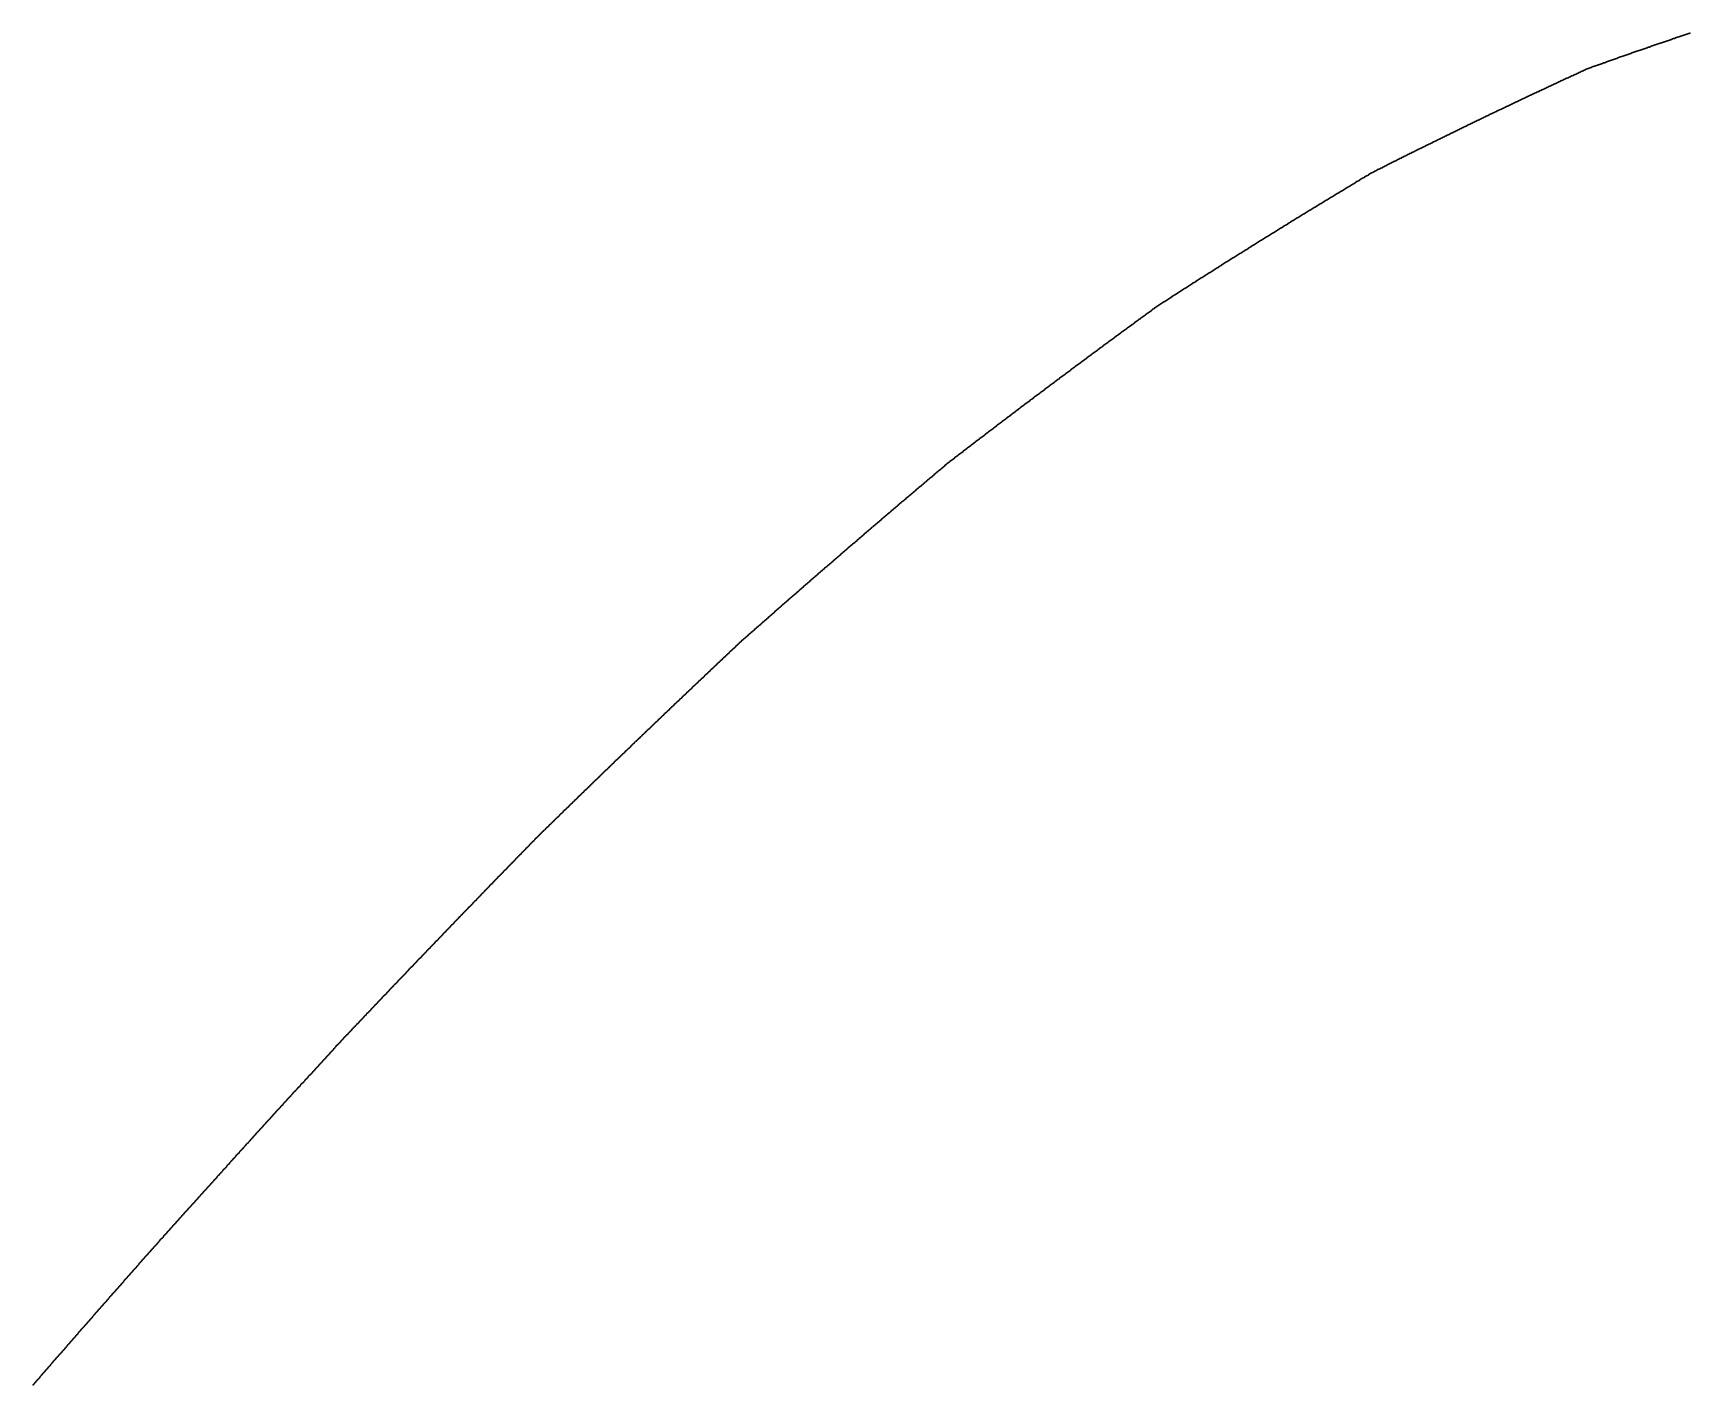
# Model space of a CAD drawing. Header units: metres. Extents: x 0 to 360, y 49 to 117.
# Drawn here: x 315.01 to 332.88, y 101.68 to 116.27 of the extents above; entities that cross this region are included whole.
import ezdxf

# ---------------------------------------------------------------- set-up
doc = ezdxf.new("R2010")
doc.units = ezdxf.units.M

msp = doc.modelspace()

# ---------------------------------------------------------------- linework, layer by layer
for p in [(332.674, 116.194), (332.685, 116.198), (332.696, 116.202), (332.707, 116.206), (332.718, 116.209), (332.729, 116.213), (332.74, 116.217), (332.751, 116.221), (332.762, 116.224), (332.773, 116.228), (332.784, 116.232), (332.795, 116.235), (332.806, 116.239), (332.817, 116.243), (332.828, 116.247), (332.839, 116.25), (332.85, 116.254), (332.861, 116.258), (332.872, 116.261), (332.883, 116.265), (332.158, 116.016), (332.169, 116.02), (332.18, 116.024), (332.191, 116.028), (332.202, 116.032), (332.213, 116.035), (332.224, 116.039), (332.235, 116.043), (332.246, 116.047), (332.257, 116.051), (332.268, 116.055), (332.279, 116.058), (332.29, 116.062), (332.301, 116.066), (332.312, 116.07), (332.323, 116.074), (332.334, 116.077), (332.345, 116.081), (332.356, 116.085), (332.367, 116.089), (332.378, 116.093), (332.388, 116.096), (332.399, 116.1), (332.41, 116.104), (332.421, 116.108), (332.432, 116.112), (332.443, 116.115), (332.454, 116.119), (332.465, 116.123), (332.476, 116.127), (332.487, 116.131), (332.498, 116.134), (332.509, 116.138), (332.52, 116.142), (332.531, 116.146), (332.542, 116.149), (332.553, 116.153), (332.564, 116.157), (332.575, 116.161), (332.586, 116.164), (332.597, 116.168), (332.608, 116.172), (332.619, 116.176), (332.63, 116.18), (332.641, 116.183), (332.652, 116.187), (332.663, 116.191), (331.688, 115.84), (331.699, 115.845), (331.71, 115.85), (331.721, 115.855), (331.732, 115.86), (331.743, 115.865), (331.753, 115.87), (331.764, 115.875), (331.775, 115.88), (331.786, 115.884), (331.797, 115.888), (331.808, 115.892), (331.819, 115.896), (331.83, 115.9), (331.841, 115.904), (331.852, 115.907), (331.863, 115.911), (331.874, 115.915), (331.885, 115.919), (331.896, 115.923), (331.907, 115.927), (331.917, 115.931), (331.928, 115.935), (331.939, 115.939), (331.95, 115.943), (331.961, 115.946), (331.972, 115.95), (331.983, 115.954), (331.994, 115.958), (332.005, 115.962), (332.016, 115.966), (332.027, 115.97), (332.038, 115.974), (332.049, 115.978), (332.06, 115.981), (332.071, 115.985), (332.082, 115.989), (332.093, 115.993), (332.104, 115.997), (332.114, 116.001), (332.125, 116.005), (332.136, 116.008), (332.147, 116.012), (331.295, 115.657), (331.306, 115.662), (331.317, 115.667), (331.328, 115.673), (331.339, 115.678), (331.35, 115.683), (331.361, 115.688), (331.371, 115.693), (331.382, 115.698), (331.393, 115.703), (331.404, 115.708), (331.415, 115.713), (331.426, 115.718), (331.437, 115.723), (331.448, 115.728), (331.459, 115.734), (331.47, 115.739), (331.48, 115.744), (331.491, 115.749), (331.502, 115.754), (331.513, 115.759), (331.524, 115.764), (331.535, 115.769), (331.546, 115.774), (331.557, 115.779), (331.568, 115.784), (331.579, 115.789), (331.59, 115.794), (331.601, 115.799), (331.611, 115.804), (331.622, 115.809), (331.633, 115.814), (331.644, 115.819), (331.655, 115.824), (331.666, 115.829), (331.677, 115.834), (330.925, 115.482), (330.936, 115.488), (330.947, 115.493), (330.958, 115.498), (330.968, 115.503), (330.979, 115.508), (330.99, 115.513), (331.001, 115.519), (331.012, 115.524), (331.023, 115.529), (331.034, 115.534), (331.045, 115.539), (331.056, 115.544), (331.066, 115.55), (331.077, 115.555), (331.088, 115.56), (331.099, 115.565), (331.11, 115.57), (331.121, 115.575), (331.132, 115.58), (331.143, 115.586), (331.153, 115.591), (331.164, 115.596), (331.175, 115.601), (331.186, 115.606), (331.197, 115.611), (331.208, 115.616), (331.219, 115.621), (331.23, 115.627), (331.241, 115.632), (331.252, 115.637), (331.262, 115.642), (331.273, 115.647), (331.284, 115.652), (330.545, 115.3), (330.556, 115.305), (330.566, 115.31), (330.577, 115.316), (330.588, 115.321), (330.599, 115.326), (330.61, 115.331), (330.621, 115.337), (330.632, 115.342), (330.642, 115.347), (330.653, 115.352), (330.664, 115.358), (330.675, 115.363), (330.686, 115.368), (330.697, 115.373), (330.708, 115.378), (330.718, 115.384), (330.729, 115.389), (330.74, 115.394), (330.751, 115.399), (330.762, 115.405), (330.773, 115.41), (330.784, 115.415), (330.795, 115.42), (330.805, 115.425), (330.816, 115.431), (330.827, 115.436), (330.838, 115.441), (330.849, 115.446), (330.86, 115.451), (330.871, 115.457), (330.881, 115.462), (330.892, 115.467), (330.903, 115.472), (330.914, 115.477), (330.176, 115.12), (330.187, 115.125), (330.198, 115.131), (330.209, 115.136), (330.22, 115.141), (330.23, 115.147), (330.241, 115.152), (330.252, 115.157), (330.263, 115.163), (330.274, 115.168), (330.285, 115.173), (330.295, 115.179), (330.306, 115.184), (330.317, 115.189), (330.328, 115.194), (330.339, 115.2), (330.35, 115.205), (330.36, 115.21), (330.371, 115.216), (330.382, 115.221), (330.393, 115.226), (330.404, 115.232), (330.415, 115.237), (330.425, 115.242), (330.436, 115.247), (330.447, 115.253), (330.458, 115.258), (330.469, 115.263), (330.48, 115.268), (330.491, 115.274), (330.501, 115.279), (330.512, 115.284), (330.523, 115.289), (330.534, 115.295), (329.82, 114.943), (329.83, 114.949), (329.841, 114.954), (329.852, 114.96), (329.863, 114.965), (329.874, 114.97), (329.884, 114.976), (329.895, 114.981), (329.906, 114.986), (329.917, 114.992), (329.928, 114.997), (329.938, 115.003), (329.949, 115.008), (329.96, 115.013), (329.971, 115.019), (329.982, 115.024), (329.992, 115.029), (330.003, 115.035), (330.014, 115.04), (330.025, 115.045), (330.036, 115.051), (330.046, 115.056), (330.057, 115.061), (330.068, 115.067), (330.079, 115.072), (330.09, 115.078), (330.101, 115.083), (330.111, 115.088), (330.122, 115.094), (330.133, 115.099), (330.144, 115.104), (330.155, 115.11), (330.165, 115.115), (329.464, 114.764), (329.474, 114.77), (329.485, 114.775), (329.496, 114.781), (329.507, 114.786), (329.517, 114.792), (329.528, 114.797), (329.539, 114.802), (329.55, 114.808), (329.561, 114.813), (329.571, 114.819), (329.582, 114.824), (329.593, 114.83), (329.604, 114.835), (329.614, 114.841), (329.625, 114.846), (329.636, 114.851), (329.647, 114.857), (329.658, 114.862), (329.668, 114.868), (329.679, 114.873), (329.69, 114.879), (329.701, 114.884), (329.712, 114.889), (329.722, 114.895), (329.733, 114.9), (329.744, 114.906), (329.755, 114.911), (329.766, 114.916), (329.776, 114.922), (329.787, 114.927), (329.798, 114.933), (329.809, 114.938), (329.162, 114.585), (329.173, 114.591), (329.184, 114.598), (329.194, 114.604), (329.205, 114.611), (329.216, 114.617), (329.227, 114.624), (329.237, 114.63), (329.248, 114.637), (329.259, 114.643), (329.27, 114.65), (329.28, 114.656), (329.291, 114.663), (329.302, 114.669), (329.313, 114.676), (329.323, 114.682), (329.334, 114.689), (329.345, 114.695), (329.356, 114.702), (329.367, 114.708), (329.377, 114.714), (329.388, 114.721), (329.399, 114.727), (329.41, 114.734), (329.42, 114.74), (329.431, 114.747), (329.442, 114.753), (329.453, 114.759), (328.872, 114.409), (328.883, 114.415), (328.893, 114.422), (328.904, 114.428), (328.915, 114.435), (328.926, 114.441), (328.936, 114.448), (328.947, 114.455), (328.958, 114.461), (328.969, 114.468), (328.979, 114.474), (328.99, 114.481), (329.001, 114.487), (329.012, 114.494), (329.022, 114.5), (329.033, 114.507), (329.044, 114.513), (329.055, 114.52), (329.065, 114.526), (329.076, 114.533), (329.087, 114.539), (329.098, 114.546), (329.108, 114.552), (329.119, 114.559), (329.13, 114.565), (329.141, 114.572), (329.151, 114.578), (328.582, 114.231), (328.593, 114.238), (328.604, 114.244), (328.615, 114.251), (328.625, 114.258), (328.636, 114.264), (328.647, 114.271), (328.657, 114.277), (328.668, 114.284), (328.679, 114.291), (328.69, 114.297), (328.7, 114.304), (328.711, 114.31), (328.722, 114.317), (328.732, 114.323), (328.743, 114.33), (328.754, 114.337), (328.765, 114.343), (328.775, 114.35), (328.786, 114.356), (328.797, 114.363), (328.808, 114.369), (328.818, 114.376), (328.829, 114.383), (328.84, 114.389), (328.851, 114.396), (328.861, 114.402), (328.293, 114.052), (328.304, 114.059), (328.315, 114.066), (328.325, 114.072), (328.336, 114.079), (328.347, 114.086), (328.358, 114.092), (328.368, 114.099), (328.379, 114.106), (328.39, 114.112), (328.4, 114.119), (328.411, 114.125), (328.422, 114.132), (328.432, 114.139), (328.443, 114.145), (328.454, 114.152), (328.465, 114.159), (328.475, 114.165), (328.486, 114.172), (328.497, 114.178), (328.507, 114.185), (328.518, 114.192), (328.529, 114.198), (328.54, 114.205), (328.55, 114.211), (328.561, 114.218), (328.572, 114.225), (328.005, 113.872), (328.016, 113.879), (328.026, 113.886), (328.037, 113.892), (328.048, 113.899), (328.058, 113.906), (328.069, 113.912), (328.08, 113.919), (328.09, 113.926), (328.101, 113.932), (328.112, 113.939), (328.122, 113.946), (328.133, 113.952), (328.144, 113.959), (328.154, 113.966), (328.165, 113.972), (328.176, 113.979), (328.187, 113.986), (328.197, 113.992), (328.208, 113.999), (328.219, 114.006), (328.229, 114.012), (328.24, 114.019), (328.251, 114.026), (328.261, 114.032), (328.272, 114.039), (328.283, 114.046), (327.717, 113.691), (327.728, 113.697), (327.738, 113.704), (327.749, 113.711), (327.76, 113.718), (327.77, 113.724), (327.781, 113.731), (327.792, 113.738), (327.802, 113.744), (327.813, 113.751), (327.824, 113.758), (327.834, 113.765), (327.845, 113.771), (327.856, 113.778), (327.866, 113.785), (327.877, 113.792), (327.888, 113.798), (327.898, 113.805), (327.909, 113.812), (327.92, 113.818), (327.93, 113.825), (327.941, 113.832), (327.952, 113.839), (327.962, 113.845), (327.973, 113.852), (327.984, 113.859), (327.994, 113.865), (327.44, 113.514), (327.451, 113.521), (327.462, 113.528), (327.472, 113.535), (327.483, 113.542), (327.494, 113.548), (327.504, 113.555), (327.515, 113.562), (327.525, 113.569), (327.536, 113.576), (327.547, 113.582), (327.557, 113.589), (327.568, 113.596), (327.579, 113.603), (327.589, 113.609), (327.6, 113.616), (327.611, 113.623), (327.621, 113.63), (327.632, 113.637), (327.643, 113.643), (327.653, 113.65), (327.664, 113.657), (327.674, 113.664), (327.685, 113.67), (327.696, 113.677), (327.706, 113.684), (327.164, 113.337), (327.175, 113.344), (327.185, 113.351), (327.196, 113.358), (327.207, 113.365), (327.217, 113.371), (327.228, 113.378), (327.239, 113.385), (327.249, 113.392), (327.26, 113.399), (327.27, 113.406), (327.281, 113.412), (327.292, 113.419), (327.302, 113.426), (327.313, 113.433), (327.324, 113.44), (327.334, 113.446), (327.345, 113.453), (327.355, 113.46), (327.366, 113.467), (327.377, 113.474), (327.387, 113.48), (327.398, 113.487), (327.409, 113.494), (327.419, 113.501), (327.43, 113.508), (326.92, 113.161), (326.931, 113.169), (326.942, 113.177), (326.952, 113.184), (326.963, 113.192), (326.973, 113.2), (326.984, 113.208), (326.995, 113.215), (327.005, 113.223), (327.016, 113.231), (327.026, 113.239), (327.037, 113.246), (327.048, 113.254), (327.058, 113.262), (327.069, 113.269), (327.079, 113.277), (327.09, 113.285), (327.101, 113.293), (327.111, 113.3), (327.122, 113.308), (327.132, 113.317), (327.143, 113.324), (327.154, 113.33), (326.666, 112.975), (326.677, 112.983), (326.688, 112.99), (326.698, 112.998), (326.709, 113.006), (326.719, 113.014), (326.73, 113.021), (326.74, 113.029), (326.751, 113.037), (326.762, 113.045), (326.772, 113.053), (326.783, 113.06), (326.793, 113.068), (326.804, 113.076), (326.815, 113.084), (326.825, 113.091), (326.836, 113.099), (326.846, 113.107), (326.857, 113.115), (326.867, 113.122), (326.878, 113.13), (326.889, 113.138), (326.899, 113.146), (326.91, 113.153), (326.434, 112.803), (326.445, 112.811), (326.455, 112.819), (326.466, 112.827), (326.476, 112.834), (326.487, 112.842), (326.497, 112.85), (326.508, 112.858), (326.518, 112.866), (326.529, 112.873), (326.54, 112.881), (326.55, 112.889), (326.561, 112.897), (326.571, 112.905), (326.582, 112.912), (326.592, 112.92), (326.603, 112.928), (326.614, 112.936), (326.624, 112.944), (326.635, 112.951), (326.645, 112.959), (326.656, 112.967), (326.191, 112.623), (326.202, 112.631), (326.212, 112.638), (326.223, 112.646), (326.234, 112.654), (326.244, 112.662), (326.255, 112.67), (326.265, 112.678), (326.276, 112.686), (326.286, 112.693), (326.297, 112.701), (326.307, 112.709), (326.318, 112.717), (326.328, 112.725), (326.339, 112.733), (326.35, 112.74), (326.36, 112.748), (326.371, 112.756), (326.381, 112.764), (326.392, 112.772), (326.402, 112.78), (326.413, 112.787), (326.423, 112.795), (325.949, 112.442), (325.96, 112.449), (325.97, 112.457), (325.981, 112.465), (325.991, 112.473), (326.002, 112.481), (326.012, 112.489), (326.023, 112.497), (326.033, 112.505), (326.044, 112.513), (326.054, 112.52), (326.065, 112.528), (326.076, 112.536), (326.086, 112.544), (326.097, 112.552), (326.107, 112.56), (326.118, 112.568), (326.128, 112.576), (326.139, 112.583), (326.149, 112.591), (326.16, 112.599), (326.17, 112.607), (326.181, 112.615), (325.718, 112.268), (325.728, 112.275), (325.739, 112.283), (325.749, 112.291), (325.76, 112.299), (325.77, 112.307), (325.781, 112.315), (325.792, 112.323), (325.802, 112.331), (325.813, 112.339), (325.823, 112.347), (325.834, 112.355), (325.844, 112.363), (325.855, 112.37), (325.865, 112.378), (325.876, 112.386), (325.886, 112.394), (325.897, 112.402), (325.907, 112.41), (325.918, 112.418), (325.928, 112.426), (325.939, 112.434), (325.477, 112.085), (325.487, 112.093), (325.498, 112.101), (325.508, 112.109), (325.519, 112.117), (325.529, 112.125), (325.54, 112.133), (325.55, 112.14), (325.561, 112.148), (325.571, 112.156), (325.582, 112.164), (325.592, 112.172), (325.603, 112.18), (325.613, 112.188), (325.623, 112.196), (325.634, 112.204), (325.644, 112.212), (325.655, 112.22), (325.665, 112.228), (325.676, 112.236), (325.686, 112.244), (325.697, 112.252), (325.707, 112.26), (325.246, 111.909), (325.257, 111.917), (325.267, 111.925), (325.278, 111.933), (325.288, 111.941), (325.299, 111.949), (325.309, 111.957), (325.319, 111.965), (325.33, 111.973), (325.34, 111.981), (325.351, 111.989), (325.361, 111.997), (325.372, 112.005), (325.382, 112.013), (325.393, 112.021), (325.403, 112.029), (325.414, 112.037), (325.424, 112.045), (325.435, 112.053), (325.445, 112.061), (325.456, 112.069), (325.466, 112.077), (325.006, 111.725), (325.016, 111.733), (325.027, 111.741), (325.037, 111.749), (325.047, 111.757), (325.058, 111.765), (325.068, 111.773), (325.079, 111.781), (325.089, 111.789), (325.1, 111.797), (325.11, 111.805), (325.121, 111.813), (325.131, 111.821), (325.142, 111.829), (325.152, 111.837), (325.162, 111.845), (325.173, 111.853), (325.183, 111.861), (325.194, 111.869), (325.204, 111.877), (325.215, 111.885), (325.225, 111.893), (325.236, 111.901), (324.786, 111.55), (324.797, 111.558), (324.807, 111.567), (324.818, 111.576), (324.828, 111.585), (324.839, 111.593), (324.849, 111.603), (324.86, 111.612), (324.87, 111.62), (324.88, 111.628), (324.891, 111.636), (324.901, 111.645), (324.912, 111.653), (324.922, 111.661), (324.933, 111.669), (324.943, 111.677), (324.953, 111.685), (324.964, 111.693), (324.974, 111.701), (324.985, 111.709), (324.995, 111.717), (324.578, 111.373), (324.588, 111.382), (324.599, 111.391), (324.609, 111.4), (324.62, 111.409), (324.63, 111.417), (324.641, 111.426), (324.651, 111.435), (324.661, 111.444), (324.672, 111.453), (324.682, 111.462), (324.693, 111.47), (324.703, 111.479), (324.714, 111.488), (324.724, 111.497), (324.734, 111.506), (324.745, 111.514), (324.755, 111.523), (324.766, 111.532), (324.776, 111.541), (324.36, 111.188), (324.37, 111.197), (324.38, 111.206), (324.391, 111.214), (324.401, 111.223), (324.412, 111.232), (324.422, 111.241), (324.432, 111.25), (324.443, 111.259), (324.453, 111.267), (324.464, 111.276), (324.474, 111.285), (324.484, 111.294), (324.495, 111.303), (324.505, 111.312), (324.516, 111.32), (324.526, 111.329), (324.536, 111.338), (324.547, 111.347), (324.557, 111.356), (324.568, 111.365), (324.152, 111.011), (324.162, 111.019), (324.173, 111.028), (324.183, 111.037), (324.193, 111.046), (324.204, 111.055), (324.214, 111.064), (324.224, 111.073), (324.235, 111.082), (324.245, 111.09), (324.256, 111.099), (324.266, 111.108), (324.276, 111.117), (324.287, 111.126), (324.297, 111.135), (324.308, 111.144), (324.318, 111.152), (324.328, 111.161), (324.339, 111.17), (324.349, 111.179), (323.944, 110.833), (323.955, 110.842), (323.965, 110.851), (323.975, 110.86), (323.986, 110.868), (323.996, 110.877), (324.007, 110.886), (324.017, 110.895), (324.027, 110.904), (324.038, 110.913), (324.048, 110.922), (324.058, 110.931), (324.069, 110.94), (324.079, 110.948), (324.09, 110.957), (324.1, 110.966), (324.11, 110.975), (324.121, 110.984), (324.131, 110.993), (324.141, 111.002), (323.737, 110.655), (323.748, 110.663), (323.758, 110.672), (323.768, 110.681), (323.779, 110.69), (323.789, 110.699), (323.799, 110.708), (323.81, 110.717), (323.82, 110.726), (323.83, 110.735), (323.841, 110.744), (323.851, 110.753), (323.861, 110.762), (323.872, 110.77), (323.882, 110.779), (323.893, 110.788), (323.903, 110.797), (323.913, 110.806), (323.924, 110.815), (323.934, 110.824), (323.53, 110.476), (323.541, 110.485), (323.551, 110.494), (323.561, 110.503), (323.572, 110.511), (323.582, 110.52), (323.592, 110.529), (323.603, 110.538), (323.613, 110.547), (323.623, 110.556), (323.634, 110.565), (323.644, 110.574), (323.655, 110.583), (323.665, 110.592), (323.675, 110.601), (323.686, 110.61), (323.696, 110.619), (323.706, 110.628), (323.717, 110.637), (323.727, 110.646), (323.324, 110.296), (323.334, 110.305), (323.345, 110.314), (323.355, 110.323), (323.365, 110.332), (323.376, 110.341), (323.386, 110.35), (323.396, 110.359), (323.407, 110.368), (323.417, 110.377), (323.427, 110.386), (323.438, 110.395), (323.448, 110.404), (323.458, 110.413), (323.469, 110.422), (323.479, 110.431), (323.489, 110.44), (323.499, 110.449), (323.51, 110.458), (323.52, 110.467), (323.118, 110.117), (323.128, 110.126), (323.139, 110.135), (323.149, 110.144), (323.159, 110.153), (323.169, 110.162), (323.18, 110.171), (323.19, 110.18), (323.2, 110.189), (323.211, 110.198), (323.221, 110.207), (323.231, 110.216), (323.242, 110.225), (323.252, 110.234), (323.262, 110.242), (323.272, 110.251), (323.283, 110.26), (323.293, 110.269), (323.303, 110.278), (323.314, 110.287), (322.912, 109.936), (322.922, 109.945), (322.933, 109.954), (322.943, 109.963), (322.953, 109.972), (322.964, 109.981), (322.974, 109.99), (322.984, 109.999), (322.994, 110.008), (323.005, 110.017), (323.015, 110.027), (323.025, 110.036), (323.036, 110.045), (323.046, 110.054), (323.056, 110.063), (323.066, 110.072), (323.077, 110.081), (323.087, 110.09), (323.097, 110.099), (323.108, 110.108), (322.717, 109.765), (322.727, 109.774), (322.738, 109.783), (322.748, 109.792), (322.758, 109.801), (322.768, 109.81), (322.779, 109.819), (322.789, 109.828), (322.799, 109.837), (322.809, 109.846), (322.82, 109.855), (322.83, 109.864), (322.84, 109.873), (322.85, 109.882), (322.861, 109.891), (322.871, 109.9), (322.881, 109.909), (322.892, 109.918), (322.902, 109.927), (322.522, 109.585), (322.532, 109.595), (322.543, 109.604), (322.553, 109.614), (322.563, 109.624), (322.573, 109.633), (322.584, 109.643), (322.594, 109.653), (322.604, 109.662), (322.614, 109.673), (322.625, 109.683), (322.635, 109.692), (322.645, 109.701), (322.655, 109.71), (322.666, 109.719), (322.676, 109.728), (322.686, 109.737), (322.696, 109.747), (322.707, 109.756), (322.328, 109.401), (322.338, 109.411), (322.348, 109.421), (322.358, 109.43), (322.368, 109.44), (322.379, 109.45), (322.389, 109.459), (322.399, 109.469), (322.409, 109.479), (322.42, 109.488), (322.43, 109.498), (322.44, 109.508), (322.45, 109.517), (322.461, 109.527), (322.471, 109.537), (322.481, 109.546), (322.491, 109.556), (322.502, 109.566), (322.512, 109.575), (322.143, 109.227), (322.154, 109.237), (322.164, 109.246), (322.174, 109.256), (322.184, 109.266), (322.195, 109.276), (322.205, 109.285), (322.215, 109.295), (322.225, 109.305), (322.235, 109.314), (322.246, 109.324), (322.256, 109.334), (322.266, 109.343), (322.276, 109.353), (322.287, 109.363), (322.297, 109.372), (322.307, 109.382), (322.317, 109.392), (321.949, 109.043), (321.96, 109.052), (321.97, 109.062), (321.98, 109.072), (321.99, 109.081), (322.001, 109.091), (322.011, 109.101), (322.021, 109.111), (322.031, 109.12), (322.041, 109.13), (322.052, 109.14), (322.062, 109.149), (322.072, 109.159), (322.082, 109.169), (322.092, 109.179), (322.103, 109.188), (322.113, 109.198), (322.123, 109.208), (322.133, 109.217), (321.766, 108.868), (321.776, 108.877), (321.786, 108.887), (321.797, 108.897), (321.807, 108.906), (321.817, 108.916), (321.827, 108.926), (321.837, 108.936), (321.848, 108.945), (321.858, 108.955), (321.868, 108.965), (321.878, 108.975), (321.888, 108.984), (321.898, 108.994), (321.909, 109.004), (321.919, 109.013), (321.929, 109.023), (321.939, 109.033), (321.583, 108.692), (321.593, 108.702), (321.603, 108.712), (321.613, 108.721), (321.623, 108.731), (321.634, 108.741), (321.644, 108.751), (321.654, 108.76), (321.664, 108.77), (321.674, 108.78), (321.685, 108.79), (321.695, 108.799), (321.705, 108.809), (321.715, 108.819), (321.725, 108.829), (321.735, 108.838), (321.746, 108.848), (321.756, 108.858), (321.39, 108.507), (321.4, 108.516), (321.41, 108.526), (321.42, 108.536), (321.43, 108.546), (321.44, 108.555), (321.451, 108.565), (321.461, 108.575), (321.471, 108.585), (321.481, 108.595), (321.491, 108.604), (321.501, 108.614), (321.512, 108.624), (321.522, 108.634), (321.532, 108.643), (321.542, 108.653), (321.552, 108.663), (321.562, 108.673), (321.573, 108.682), (321.207, 108.331), (321.217, 108.34), (321.227, 108.35), (321.237, 108.36), (321.248, 108.37), (321.258, 108.379), (321.268, 108.389), (321.278, 108.399), (321.288, 108.409), (321.298, 108.419), (321.308, 108.428), (321.319, 108.438), (321.329, 108.448), (321.339, 108.458), (321.349, 108.467), (321.359, 108.477), (321.369, 108.487), (321.38, 108.497), (321.025, 108.154), (321.035, 108.164), (321.045, 108.174), (321.055, 108.184), (321.065, 108.193), (321.075, 108.203), (321.085, 108.213), (321.096, 108.223), (321.106, 108.233), (321.116, 108.242), (321.126, 108.252), (321.136, 108.262), (321.146, 108.272), (321.156, 108.282), (321.166, 108.291), (321.177, 108.301), (321.187, 108.311), (321.197, 108.321), (320.843, 107.977), (320.853, 107.987), (320.863, 107.997), (320.873, 108.007), (320.883, 108.017), (320.893, 108.027), (320.903, 108.036), (320.913, 108.046), (320.923, 108.056), (320.934, 108.066), (320.944, 108.076), (320.954, 108.085), (320.964, 108.095), (320.974, 108.105), (320.984, 108.115), (320.994, 108.125), (321.004, 108.134), (321.014, 108.144), (320.661, 107.8), (320.671, 107.81), (320.681, 107.82), (320.691, 107.83), (320.701, 107.84), (320.711, 107.85), (320.721, 107.859), (320.731, 107.869), (320.741, 107.879), (320.752, 107.889), (320.762, 107.899), (320.772, 107.909), (320.782, 107.918), (320.792, 107.928), (320.802, 107.938), (320.812, 107.948), (320.822, 107.958), (320.832, 107.968), (320.469, 107.613), (320.479, 107.623), (320.489, 107.633), (320.499, 107.643), (320.509, 107.653), (320.519, 107.663), (320.53, 107.672), (320.54, 107.682), (320.55, 107.692), (320.56, 107.702), (320.57, 107.712), (320.58, 107.722), (320.59, 107.731), (320.6, 107.741), (320.61, 107.751), (320.62, 107.761), (320.63, 107.771), (320.64, 107.781), (320.651, 107.791), (320.298, 107.438), (320.308, 107.448), (320.318, 107.459), (320.328, 107.469), (320.338, 107.479), (320.348, 107.49), (320.358, 107.5), (320.368, 107.51), (320.378, 107.521), (320.388, 107.531), (320.399, 107.541), (320.409, 107.551), (320.419, 107.563), (320.429, 107.574), (320.439, 107.584), (320.449, 107.594), (320.459, 107.603), (320.127, 107.263), (320.137, 107.273), (320.147, 107.283), (320.157, 107.294), (320.167, 107.304), (320.177, 107.314), (320.187, 107.325), (320.197, 107.335), (320.207, 107.345), (320.217, 107.356), (320.227, 107.366), (320.237, 107.376), (320.248, 107.387), (320.258, 107.397), (320.268, 107.407), (320.278, 107.418), (320.288, 107.428), (319.946, 107.077), (319.956, 107.087), (319.966, 107.098), (319.976, 107.108), (319.986, 107.118), (319.996, 107.129), (320.006, 107.139), (320.016, 107.149), (320.026, 107.16), (320.036, 107.17), (320.047, 107.18), (320.057, 107.191), (320.067, 107.201), (320.077, 107.211), (320.087, 107.222), (320.097, 107.232), (320.107, 107.242), (320.117, 107.253), (319.776, 106.901), (319.786, 106.911), (319.796, 106.922), (319.806, 106.932), (319.816, 106.943), (319.826, 106.953), (319.836, 106.963), (319.846, 106.974), (319.856, 106.984), (319.866, 106.994), (319.876, 107.005), (319.886, 107.015), (319.896, 107.025), (319.906, 107.036), (319.916, 107.046), (319.926, 107.056), (319.936, 107.067), (319.605, 106.725), (319.615, 106.735), (319.625, 106.746), (319.635, 106.756), (319.645, 106.766), (319.655, 106.777), (319.666, 106.787), (319.676, 106.798), (319.686, 106.808), (319.696, 106.818), (319.706, 106.829), (319.716, 106.839), (319.726, 106.849), (319.736, 106.86), (319.746, 106.87), (319.756, 106.88), (319.766, 106.891), (319.435, 106.549), (319.445, 106.559), (319.455, 106.569), (319.465, 106.58), (319.475, 106.59), (319.485, 106.601), (319.495, 106.611), (319.505, 106.621), (319.515, 106.632), (319.525, 106.642), (319.535, 106.652), (319.545, 106.663), (319.555, 106.673), (319.565, 106.684), (319.575, 106.694), (319.585, 106.704), (319.595, 106.715), (319.256, 106.362), (319.266, 106.372), (319.276, 106.383), (319.286, 106.393), (319.296, 106.403), (319.306, 106.414), (319.316, 106.424), (319.326, 106.434), (319.336, 106.445), (319.346, 106.455), (319.356, 106.466), (319.366, 106.476), (319.376, 106.486), (319.386, 106.497), (319.396, 106.507), (319.406, 106.518), (319.416, 106.528), (319.426, 106.538), (319.086, 106.185), (319.096, 106.195), (319.106, 106.206), (319.116, 106.216), (319.126, 106.227), (319.136, 106.237), (319.146, 106.247), (319.156, 106.258), (319.166, 106.268), (319.176, 106.279), (319.186, 106.289), (319.196, 106.299), (319.206, 106.31), (319.216, 106.32), (319.226, 106.331), (319.236, 106.341), (319.246, 106.351), (318.917, 106.008), (318.927, 106.018), (318.937, 106.029), (318.947, 106.039), (318.957, 106.05), (318.967, 106.06), (318.977, 106.07), (318.987, 106.081), (318.997, 106.091), (319.007, 106.102), (319.017, 106.112), (319.027, 106.123), (319.037, 106.133), (319.047, 106.143), (319.056, 106.154), (319.066, 106.164), (319.076, 106.175), (318.748, 105.831), (318.758, 105.841), (318.768, 105.852), (318.778, 105.862), (318.788, 105.872), (318.798, 105.883), (318.808, 105.893), (318.818, 105.904), (318.828, 105.914), (318.838, 105.925), (318.848, 105.935), (318.857, 105.945), (318.867, 105.956), (318.877, 105.966), (318.887, 105.977), (318.897, 105.987), (318.907, 105.998), (318.579, 105.653), (318.589, 105.664), (318.599, 105.674), (318.609, 105.685), (318.619, 105.695), (318.629, 105.706), (318.639, 105.716), (318.649, 105.726), (318.659, 105.737), (318.669, 105.747), (318.679, 105.758), (318.689, 105.768), (318.699, 105.779), (318.708, 105.789), (318.718, 105.799), (318.728, 105.81), (318.738, 105.82), (318.411, 105.476), (318.421, 105.486), (318.431, 105.497), (318.441, 105.507), (318.451, 105.517), (318.461, 105.528), (318.47, 105.538), (318.48, 105.549), (318.49, 105.559), (318.5, 105.57), (318.51, 105.58), (318.52, 105.591), (318.53, 105.601), (318.54, 105.612), (318.55, 105.622), (318.56, 105.632), (318.57, 105.643), (318.243, 105.295), (318.253, 105.306), (318.263, 105.318), (318.272, 105.329), (318.282, 105.34), (318.292, 105.35), (318.302, 105.361), (318.312, 105.371), (318.322, 105.382), (318.332, 105.392), (318.342, 105.402), (318.352, 105.413), (318.361, 105.423), (318.371, 105.434), (318.381, 105.444), (318.391, 105.455), (318.401, 105.465), (318.075, 105.112), (318.085, 105.123), (318.095, 105.134), (318.104, 105.145), (318.114, 105.155), (318.124, 105.166), (318.134, 105.177), (318.144, 105.188), (318.154, 105.198), (318.164, 105.209), (318.174, 105.22), (318.183, 105.231), (318.193, 105.241), (318.203, 105.252), (318.213, 105.263), (318.223, 105.274), (318.233, 105.284), (317.917, 104.94), (317.927, 104.951), (317.937, 104.962), (317.947, 104.973), (317.956, 104.983), (317.966, 104.994), (317.976, 105.005), (317.986, 105.016), (317.996, 105.026), (318.006, 105.037), (318.016, 105.048), (318.025, 105.059), (318.035, 105.069), (318.045, 105.08), (318.055, 105.091), (318.065, 105.102), (317.749, 104.757), (317.759, 104.768), (317.769, 104.779), (317.779, 104.79), (317.789, 104.8), (317.799, 104.811), (317.809, 104.822), (317.818, 104.833), (317.828, 104.844), (317.838, 104.854), (317.848, 104.865), (317.858, 104.876), (317.868, 104.887), (317.878, 104.897), (317.887, 104.908), (317.897, 104.919), (317.907, 104.93), (317.582, 104.574), (317.592, 104.585), (317.602, 104.596), (317.612, 104.606), (317.622, 104.617), (317.631, 104.628), (317.641, 104.639), (317.651, 104.65), (317.661, 104.66), (317.671, 104.671), (317.681, 104.682), (317.69, 104.693), (317.7, 104.703), (317.71, 104.714), (317.72, 104.725), (317.73, 104.736), (317.74, 104.747), (317.425, 104.401), (317.435, 104.412), (317.445, 104.423), (317.454, 104.434), (317.464, 104.445), (317.474, 104.455), (317.484, 104.466), (317.494, 104.477), (317.504, 104.488), (317.513, 104.499), (317.523, 104.509), (317.533, 104.52), (317.543, 104.531), (317.553, 104.542), (317.563, 104.553), (317.572, 104.563), (317.258, 104.218), (317.268, 104.229), (317.278, 104.239), (317.288, 104.25), (317.297, 104.261), (317.307, 104.272), (317.317, 104.283), (317.327, 104.293), (317.337, 104.304), (317.347, 104.315), (317.356, 104.326), (317.366, 104.337), (317.376, 104.347), (317.386, 104.358), (317.396, 104.369), (317.405, 104.38), (317.415, 104.391), (317.102, 104.045), (317.111, 104.056), (317.121, 104.066), (317.131, 104.077), (317.141, 104.088), (317.15, 104.099), (317.16, 104.11), (317.17, 104.121), (317.18, 104.131), (317.19, 104.142), (317.199, 104.153), (317.209, 104.164), (317.219, 104.175), (317.229, 104.185), (317.239, 104.196), (317.248, 104.207), (316.935, 103.861), (316.945, 103.872), (316.955, 103.883), (316.965, 103.893), (316.974, 103.904), (316.984, 103.915), (316.994, 103.926), (317.004, 103.937), (317.013, 103.947), (317.023, 103.958), (317.033, 103.969), (317.043, 103.98), (317.053, 103.991), (317.062, 104.002), (317.072, 104.012), (317.082, 104.023), (317.092, 104.034), (316.779, 103.688), (316.789, 103.698), (316.798, 103.709), (316.808, 103.72), (316.818, 103.731), (316.828, 103.742), (316.838, 103.753), (316.847, 103.763), (316.857, 103.774), (316.867, 103.785), (316.877, 103.796), (316.886, 103.807), (316.896, 103.818), (316.906, 103.828), (316.916, 103.839), (316.925, 103.85), (316.613, 103.503), (316.623, 103.514), (316.633, 103.525), (316.642, 103.536), (316.652, 103.547), (316.662, 103.557), (316.672, 103.568), (316.681, 103.579), (316.691, 103.59), (316.701, 103.601), (316.711, 103.612), (316.72, 103.623), (316.73, 103.633), (316.74, 103.644), (316.75, 103.655), (316.759, 103.666), (316.769, 103.677), (316.457, 103.33), (316.467, 103.34), (316.477, 103.351), (316.487, 103.362), (316.496, 103.373), (316.506, 103.384), (316.516, 103.395), (316.525, 103.406), (316.535, 103.416), (316.545, 103.427), (316.555, 103.438), (316.564, 103.449), (316.574, 103.46), (316.584, 103.471), (316.594, 103.482), (316.603, 103.492), (316.292, 103.145), (316.302, 103.156), (316.311, 103.167), (316.321, 103.178), (316.331, 103.188), (316.341, 103.199), (316.35, 103.21), (316.36, 103.221), (316.37, 103.232), (316.379, 103.243), (316.389, 103.254), (316.399, 103.264), (316.409, 103.275), (316.418, 103.286), (316.428, 103.297), (316.438, 103.308), (316.448, 103.319), (316.137, 102.969), (316.146, 102.982), (316.156, 102.993), (316.166, 103.004), (316.175, 103.015), (316.185, 103.025), (316.195, 103.036), (316.205, 103.047), (316.214, 103.058), (316.224, 103.069), (316.234, 103.08), (316.243, 103.091), (316.253, 103.102), (316.263, 103.112), (316.273, 103.123), (316.282, 103.134), (315.981, 102.793), (315.991, 102.804), (316.001, 102.815), (316.011, 102.826), (316.02, 102.837), (316.03, 102.848), (316.04, 102.859), (316.049, 102.87), (316.059, 102.881), (316.069, 102.892), (316.078, 102.903), (316.088, 102.914), (316.098, 102.925), (316.107, 102.936), (316.117, 102.947), (316.127, 102.958), (315.827, 102.617), (315.836, 102.628), (315.846, 102.639), (315.856, 102.65), (315.865, 102.661), (315.875, 102.672), (315.885, 102.683), (315.894, 102.694), (315.904, 102.705), (315.914, 102.716), (315.923, 102.727), (315.933, 102.738), (315.943, 102.749), (315.952, 102.76), (315.962, 102.771), (315.972, 102.782), (315.662, 102.43), (315.672, 102.441), (315.681, 102.452), (315.691, 102.463), (315.701, 102.474), (315.71, 102.485), (315.72, 102.496), (315.73, 102.507), (315.739, 102.518), (315.749, 102.529), (315.759, 102.54), (315.768, 102.551), (315.778, 102.562), (315.788, 102.573), (315.797, 102.584), (315.807, 102.595), (315.817, 102.606), (315.508, 102.254), (315.517, 102.265), (315.527, 102.276), (315.537, 102.287), (315.546, 102.298), (315.556, 102.309), (315.566, 102.32), (315.575, 102.331), (315.585, 102.342), (315.594, 102.353), (315.604, 102.364), (315.614, 102.375), (315.623, 102.386), (315.633, 102.397), (315.643, 102.408), (315.652, 102.419), (315.353, 102.077), (315.363, 102.088), (315.373, 102.099), (315.382, 102.11), (315.392, 102.121), (315.402, 102.132), (315.411, 102.143), (315.421, 102.154), (315.43, 102.165), (315.44, 102.176), (315.45, 102.187), (315.459, 102.198), (315.469, 102.209), (315.479, 102.22), (315.488, 102.232), (315.498, 102.243), (315.199, 101.901), (315.209, 101.912), (315.219, 101.923), (315.228, 101.934), (315.238, 101.945), (315.247, 101.956), (315.257, 101.967), (315.267, 101.978), (315.276, 101.989), (315.286, 102), (315.296, 102.011), (315.305, 102.022), (315.315, 102.033), (315.324, 102.044), (315.334, 102.055), (315.344, 102.066), (315.045, 101.724), (315.055, 101.735), (315.065, 101.746), (315.074, 101.757), (315.084, 101.768), (315.093, 101.779), (315.103, 101.79), (315.113, 101.801), (315.122, 101.812), (315.132, 101.823), (315.142, 101.834), (315.151, 101.845), (315.161, 101.856), (315.17, 101.867), (315.18, 101.878), (315.19, 101.89), (315.007, 101.68), (315.017, 101.691), (315.026, 101.702), (315.036, 101.713)]:
    msp.add_point(p)

doc.saveas('drawing.dxf')
